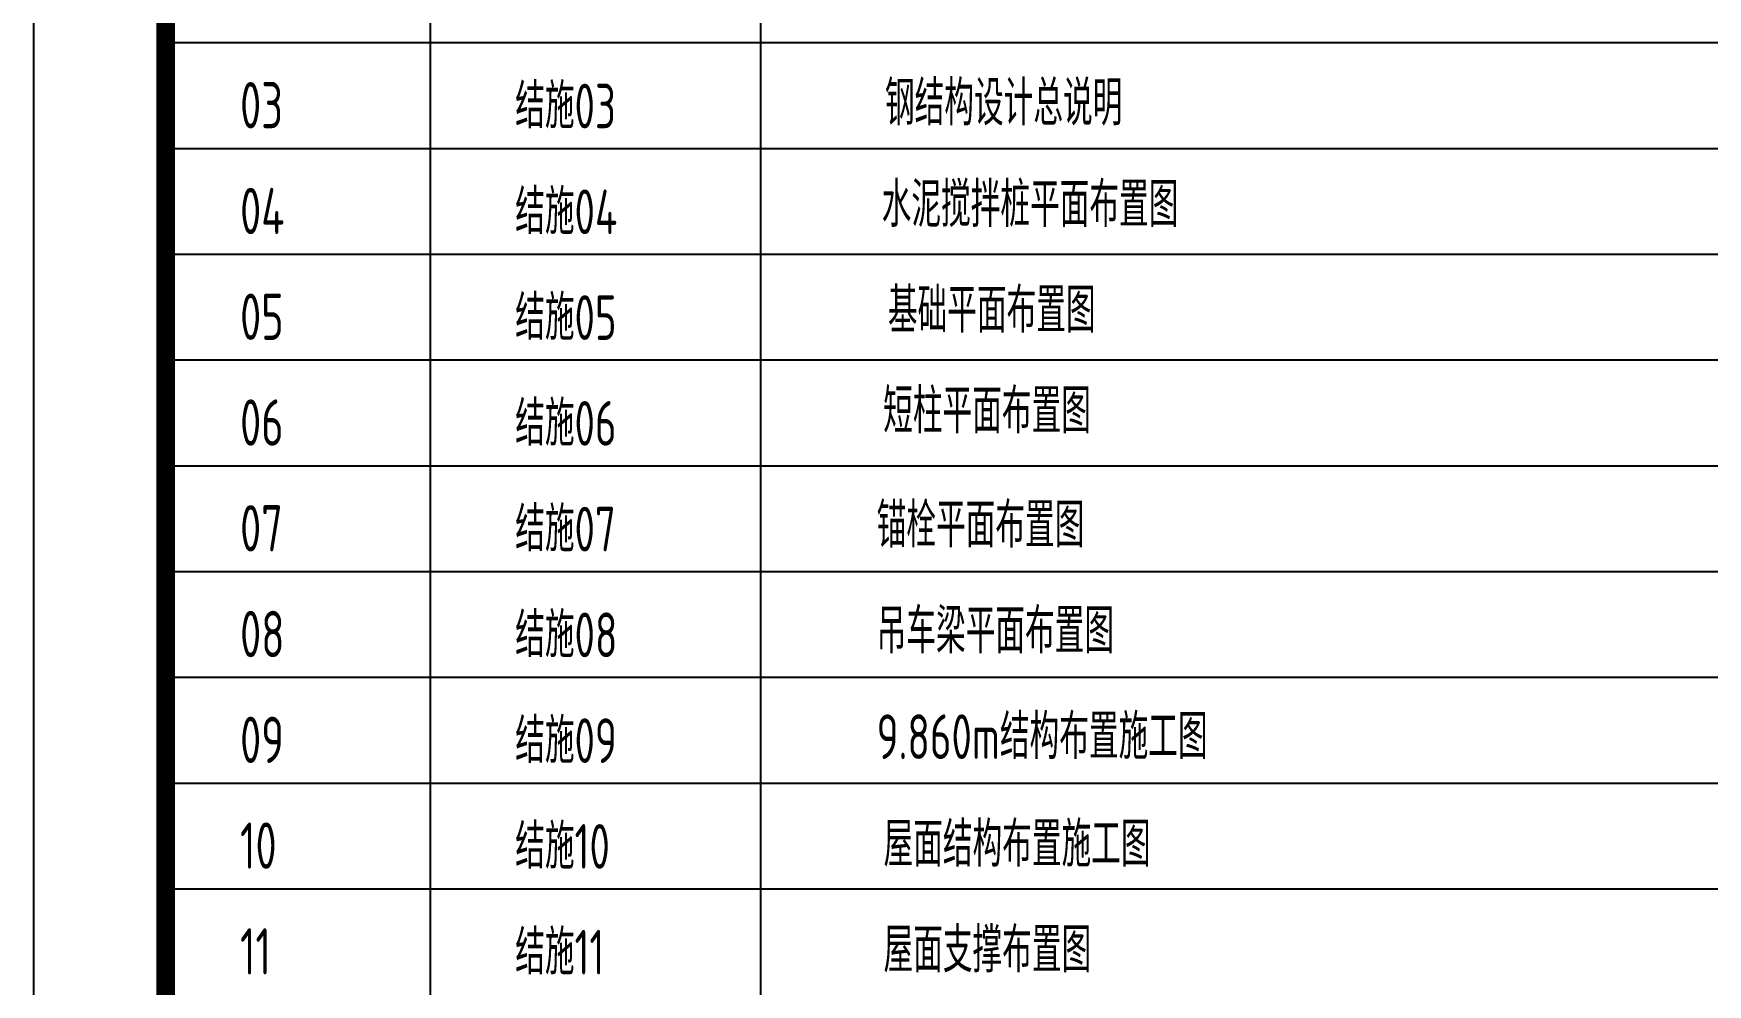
# Model space of a CAD drawing. Extents: x -138012 to 2129925, y -311560 to 0.
# Drawn here: x -138012 to -125348, y -160202 to -153009 of the extents above; entities that cross this region are included whole.
import ezdxf

# ---------------------------------------------------------------- set-up
doc = ezdxf.new("R2010")
doc.units = 0
doc.header["$LTSCALE"] = 1000
doc.header["$MEASUREMENT"] = 0
for name, color, linetype in [('PUB_TEXT', 7, 'CONTINUOUS'), ('WALL', 6, 'CONTINUOUS'), ('图框', 4, 'CONTINUOUS')]:
    doc.layers.add(name, color=color, linetype=linetype)
doc.styles.add('TSSD-REIN', font='tssdeng.shx', dxfattribs={"width": 0.7, "bigfont": 'tssdchn.shx'})

# ---------------------------------------------------------------- blocks, each defined once
blk = doc.blocks.new('目录')
at = {"layer": '图框'}
for p, q in [((376639, 431173), (376639, 401473)), ((379639, 426573), (379639, 403515)), ((382139, 426573), (382139, 403515)), ((377639, 423523), (396639, 423523)), ((377639, 422723), (396639, 422723)), ((377639, 421923), (396639, 421923)), ((377639, 421123), (396639, 421123)), ((377639, 420323), (396639, 420323)), ((377639, 419523), (396639, 419523)), ((377639, 418723), (396639, 418723)), ((377639, 417923), (396639, 417923)), ((377639, 417123), (396639, 417123))]:
    blk.add_line(p, q, dxfattribs=at)
at = {"layer": '图框', "const_width": 140}
blk.add_lwpolyline([(377639, 403515), (396639, 403515), (396639, 430173), (377639, 430173), (377639, 403515)], dxfattribs=at)
blk.add_lwpolyline([(377639, 403515), (377639, 430173), (396639, 430173), (396639, 403515)], close=True, dxfattribs=at)

msp = doc.modelspace()

# ---------------------------------------------------------------- block references
at = {"layer": 'WALL'}
msp.add_blockref('目录', (-514650.58, -576601.353), dxfattribs=at)

# ---------------------------------------------------------------- texts
at = {"layer": 'PUB_TEXT', "style": 'TSSD-REIN', "width": 0.7}
for s, height, p in [('结施03', 337.5887, (-134367.732, -153726.622)), ('钢结构设计总说明', 337.5887, (-131570.206, -153703.764)), ('03', 350, (-136449.128, -153726.622)), ('水泥搅拌桩平面布置图', 337.5887, (-131595.079, -154472)), ('04', 350, (-136449.128, -154526.622)), ('结施04', 337.5887, (-134367.732, -154526.622)), ('05', 350, (-136449.128, -155326.622)), ('结施05', 337.5887, (-134367.732, -155326.622)), ('基础平面布置图', 337.5887, (-131548.208, -155272)), ('结施06', 337.5887, (-134367.732, -156126.622)), ('短柱平面布置图', 337.5887, (-131583.88, -156034.038)), ('06', 350, (-136449.128, -156126.622)), ('锚栓平面布置图', 337.5887, (-131633.204, -156896.625)), ('07', 350, (-136449.128, -156926.622)), ('结施07', 337.5887, (-134367.732, -156926.622)), ('08', 350, (-136449.128, -157726.622)), ('结施08', 337.5887, (-134367.732, -157726.622)), ('吊车梁平面布置图', 337.5887, (-131633.204, -157696.625)), ('09', 350, (-136449.128, -158526.622)), ('结施09', 337.5887, (-134367.732, -158526.622)), ('9.860m结构布置施工图', 337.58865, (-131633.204, -158496.625)), ('10', 350, (-136449.128, -159326.622)), ('结施10', 337.5887, (-134367.732, -159326.622)), ('屋面结构布置施工图', 337.5887, (-131581.406, -159310.395)), ('11', 350, (-136449.128, -160126.622)), ('结施11', 337.5887, (-134367.732, -160126.622)), ('屋面支撑布置图', 337.5887, (-131581.406, -160110.395))]:
    msp.add_text(s, height=height, dxfattribs=at).set_placement(p)

doc.saveas('drawing.dxf')
